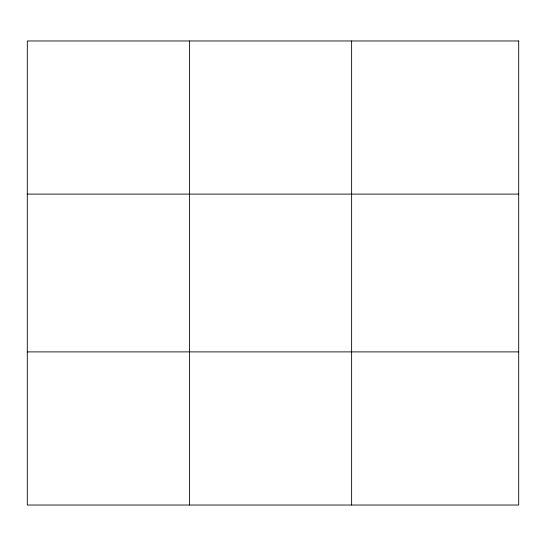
<?xml version="1.0" encoding="UTF-8"?>
<svg xmlns="http://www.w3.org/2000/svg" width="546" height="546" viewBox="0 0 546 546"><rect width="100%" height="100%" fill="white"/><g stroke="black" fill="none" stroke-linecap="round" stroke-linejoin="round"><path stroke-width="0.82" d="M189.462 505.03L189.462 40.97M351.624 505.03L351.624 40.97M27.3 194.11L518.7 194.11M27.3 351.89L518.7 351.89M518.7 40.97L518.7 505.03L27.3 505.03L27.3 40.97L518.7 40.97"/></g></svg>
